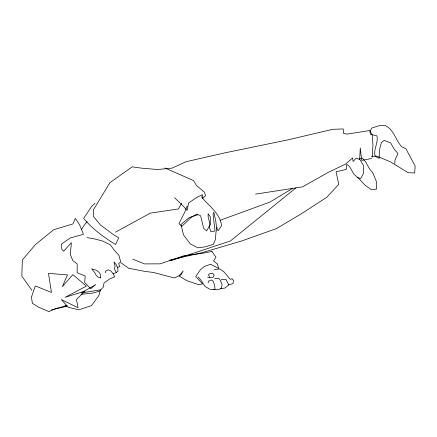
<?xml version="1.0" encoding="UTF-8"?>
<svg xmlns="http://www.w3.org/2000/svg" width="437" height="437" viewBox="0 0 437 437"><rect width="100%" height="100%" fill="white"/><g stroke="black" fill="none" stroke-linecap="round" stroke-linejoin="round"><path stroke-width="0.66" d="M394.791 163.684L394.988 160.095L397.949 153.567L394.043 148.935L390.634 142.839L384.189 140.375L381.354 142.566L379.529 149.629L379.125 158.412L375.225 156.337C373.051 149.312 378.6 142.954 376.929 135.885L370.401 134.274L369.866 131.777L371.761 128.019L380.25 125.386L384.91 125.403C393.792 129.281 395.534 140.053 401.685 146.75L405.886 148.717L415.15 166.082L414.669 172.97L408.082 172.664L390.52 161.881L376.699 156.113L371.439 156.315M105.295 272.896L105.393 271.262L108.048 269.826L110.67 270.776L112.992 273.573L114.74 276.763L109.747 278.926L104.05 282.947L103.203 287.278L99.286 291.282L92.677 293.08L80.998 294.33M372.204 157.129L372.969 144.696L372.226 135.06L369.8 130.521L347.082 134.11L343.477 133.34L343.264 128.942L332.683 129.33L288.546 139.725L224.525 152.939L186.02 161.717L172.249 168.076L157.593 169.512L141.692 168.163L132.253 166.852L109.96 182.617L93.294 210.006L93.485 216.506L100.428 224.957L112.954 234.259L118.711 237.892L115.576 244.485C103.864 237.329 92.42 229.015 83.68 218.347L91.442 206.712L95.02 203.156M217.113 227.338L215.987 232.227L215.397 239.618L213.349 244.392L204.756 246.921L197.917 247.85L190.379 243.917L183.529 234.937L181.005 224.492L189.21 217.631L197.792 214.78M208.127 282.903L208.525 281.155L211.486 279.926L213.261 281.324L214.687 285.596L215.004 289.496L209.891 289.283L205.057 286.459L201.271 280.636L198.108 276.872M187.14 206.062L184.611 212.431L178.946 223.657L181.89 226.268L191.832 216.845L196.858 214.032L200.621 215.84L203.642 228.289L206.586 230.9L210.213 224.585L208.17 217.347L208.138 213.704L210.366 217.036L210.213 222.848L209.389 227.628L210.913 231.681L215.009 230.993L213.065 214.261L213.835 212.24L215.78 221.117L216.648 228.147L218.129 230.796L221.635 225.667C219.969 213.07 208.629 205.92 201.375 196.65M181.606 203.172L178.427 208.957L150.284 213.13L115.494 232.184M81.49 229.463L84.652 224.563L87.16 221.723M295.98 187.877L230.386 240.984L171.2 260.583M221.182 280.002L221.952 279.401L225.809 279.254L228.78 284.869L225.175 287.983L220.734 288.797M292.572 188.402L269.771 202.151L220.204 220.259M117.668 267.368L119.672 266.63L118.662 263.489L120.749 261.943L118.902 255.405L114.325 250.243L110.375 244.807L102.537 240.984L93.332 238.624L86.903 237.619M113.074 273.726L116.384 272.502L117.979 271.093C118.258 267.417 116.258 264.478 113.931 261.9L115.111 266.395L114.418 268.569L115.674 271.486L116.537 272.371M228.42 284.869L233.008 283.629L233.429 280.598L232.123 278.702L230.315 279.374L223.804 271.683L219.702 268.902L213.961 269.88M51.413 309.909L67.238 306.124L61.246 299.563L78.065 307.746L76.448 299.525L85.089 291.086L65.124 297.313L86.346 286.148L72.903 274.616L62.311 286.705L67.473 274.889L48.491 273.398L51.446 292.446L35.31 285.935L31.426 297.144L32.376 303.322L38.38 307.047L48.895 311.614L55.641 308.669L67.096 305.534L64.884 305.392L68.593 307.402L78.895 309.811L91.48 305.671L98.8 295.614L100.559 289.851L81.189 292.981L95.774 284.585L90.688 288.699L84.68 282.422L85.204 276.02L77.125 272.743L77.207 263.943L72.821 260.583L70.319 254.471L71.373 242.71L63.66 251.177L61.863 249.418L61.371 244.163L70.286 237.996L83.445 234.281L79.545 224.667L75.339 218.413L72.892 223.93L53.642 229.753L35.37 244.671L22.331 260.031L21.85 276.195L31.906 290.25M169.714 260.173L202.56 252.531L241.798 240.924L276.561 228.551L301.891 213.453L326.849 197.207L338.795 184.348L336.058 171.746L346.202 169.463L346.814 164.263L349.578 166.623L353.975 174.27L359.416 179.115L364.906 185.08L371.581 189.833L376.612 189.074L376.328 181.366L372.663 172.626L369.636 169.13L365.605 161.805L362.311 158.085L359.52 158.931L363.442 165.339L363.338 173.691L360.738 178.487L357.127 177.4M212.016 251.417L202.588 253.296L183.622 255.82L160.117 263.855L144.407 263.899L132.717 259.119M371.652 158.478L361.672 160.379L360.285 147.919L359.662 159.521L356.237 158.09L353.085 161.488L352.599 157.97L345.465 164.121L328.171 172.418L302.513 186.867L255.525 194.115M214.507 278.811L218.658 278.238L220.079 279.953L222.078 284.651L221.373 288.245L218.019 289.802L213.229 289.512M207.673 277.315L212.917 277.479L214.146 275.244L212.764 273.196L210.208 273.502L208.482 274.644L209.716 277.517M164.82 167.939L193.515 180.552L196.513 185.523L204.554 192.285L205.51 195.629L202.626 198.431L202.511 194.634L197.049 197.289L188.647 202.948L187.036 210.437L183.589 206.411L174.609 197.764M218.314 268.274L210.59 264.27L204.347 266.395L200.239 270.011L195.754 276.463L202.533 283.87L198.644 284.667L187.036 280.772L179.033 275.916L183.212 270.995L181.011 274.868L174.341 277.97L153.332 272.431L145.188 271.464L128.718 268.269L120.983 262.812M211.885 251.461L215.971 257.169L213.567 260.938L217.44 263.981L218.702 268.635M100.657 277.894L98.123 277.14L95.943 274.933L94.862 272.77L91.672 268.848C96.238 269.716 101.548 272.333 100.657 277.894"/></g></svg>
